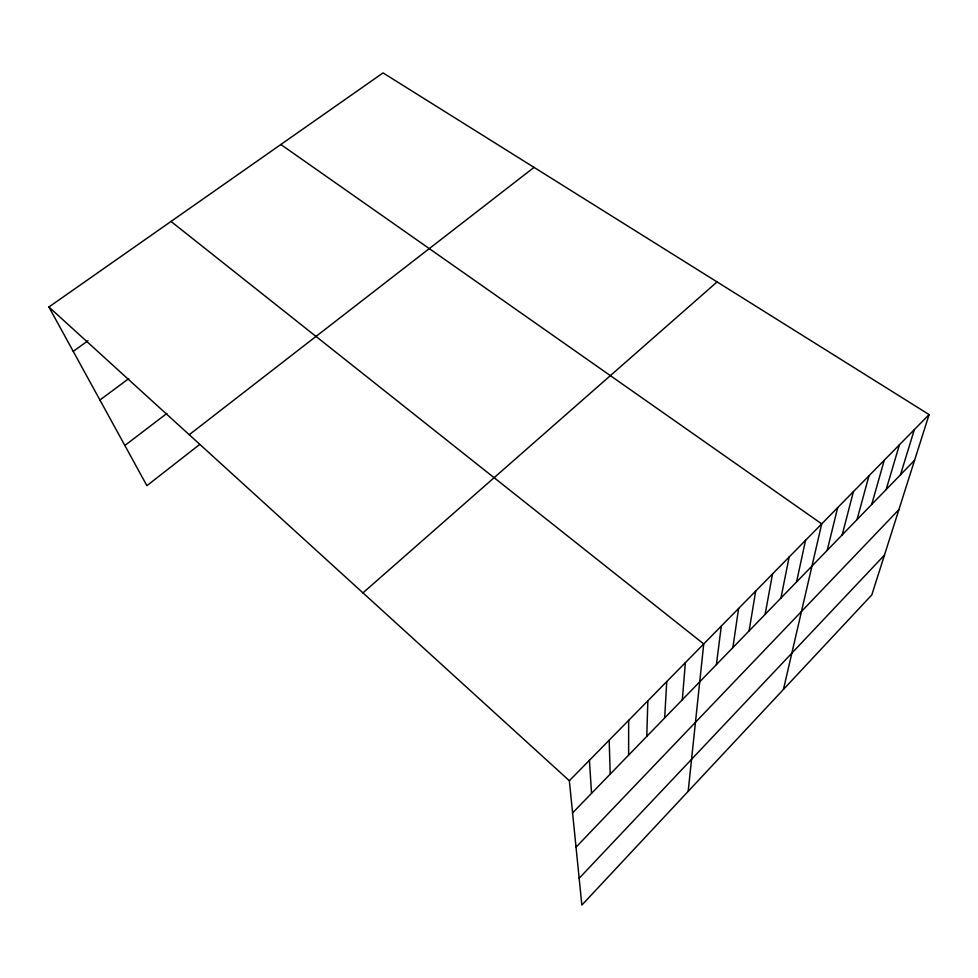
<?xml version="1.0" encoding="UTF-8"?>
<svg xmlns="http://www.w3.org/2000/svg" width="978" height="978" viewBox="0 0 978 978"><rect width="100%" height="100%" fill="white"/><g stroke="black" fill="none" stroke-linecap="round" stroke-linejoin="round"><path stroke-width="1.47" d="M628.622 755.114L628.658 720.346M646.776 736.397L647.852 700.823M664.673 717.938L666.751 681.593M682.326 699.735L685.37 662.632M688.17 791.349L703.732 643.952L171.016 221.444M716.409 664.588L721.299 626.079M732.864 647.632L738.61 608.45M749.099 630.883L755.688 591.067M765.126 614.367L772.534 573.927M780.933 598.047L789.148 557.02M796.557 581.947L805.542 540.333M783.464 689.404L821.716 523.878L280.857 144.499M827.192 550.369L837.669 507.643M842.217 534.868L853.415 491.616M857.058 519.562L868.953 475.809M871.704 504.452L884.283 460.198M886.178 489.526L899.418 444.807M900.481 474.795L914.357 429.599M929.1 414.586L871.814 594.893L581.861 905.09L569.343 780.725L48.9 306.994L383.046 72.91L929.1 414.586L569.343 780.725M579.159 878.281L884.442 555.125M576.03 847.18L898.916 509.599M572.582 812.901L914.601 460.235M362.96 592.864L717.082 281.921M199.536 444.562L146.908 485.675L48.9 306.994M189.231 434.721L534.037 167.397M124.866 445.479L166.883 413.437M99.927 400.014L128.717 378.657M73.24 351.371L87.947 340.772M589.416 760.297L591.531 793.366M609.184 740.175L610.211 774.099"/></g></svg>
